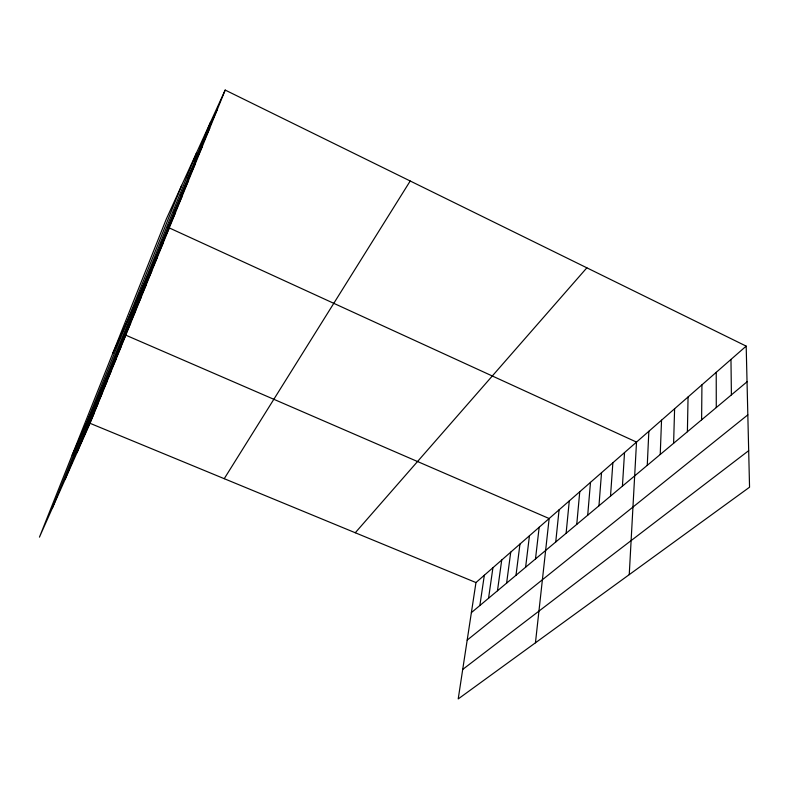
<?xml version="1.0" encoding="UTF-8"?>
<svg xmlns="http://www.w3.org/2000/svg" width="789" height="789" viewBox="0 0 789 789"><rect width="100%" height="100%" fill="white"/><g stroke="black" fill="none" stroke-linecap="round" stroke-linejoin="round"><path stroke-width="1.18" d="M701.608 419.837L701.934 384.854M687.397 431.741L688.057 396.985M673.609 443.28L674.605 408.761M660.235 454.474L661.537 420.192M647.266 465.342L648.844 431.297M629.247 574.639L636.516 442.087L169.27 227.922L112.748 353.383M622.422 486.142L624.523 452.58M610.518 496.113L612.866 462.778M598.959 505.798L601.524 472.7M587.706 515.217L590.488 482.355M576.759 524.379L579.747 491.754M566.107 533.305L569.283 500.916M555.732 541.984L559.085 509.832M535.445 642.808L549.144 518.531L125.776 335.167L72.134 455.194M535.494 558.937L539.173 527.259M525.612 567.212L529.449 535.761M515.996 575.27L519.971 544.055M506.617 583.12L510.73 552.142M497.474 590.774L501.715 560.022M488.559 598.24L492.928 567.715M479.86 605.518L484.338 575.23M746.187 346.124L475.964 582.558L458.212 698.936L749.55 487.207L746.187 346.124L225.19 90.064L166.341 219.007L39.45 537.141L90.035 423.308L225.19 90.064M52.33 508.155L181.726 185.297M65.093 479.426L196.708 152.484M77.026 452.58L210.456 122.354M102.57 389.362L116.101 359.044M98.014 400.634L111.456 370.485M93.585 411.602L106.939 381.62M89.275 422.263L102.54 392.458M85.084 432.638L98.26 403.011M81.001 442.747L94.098 413.288M126.97 328.974L140.906 297.867M121.861 341.617L135.718 310.659M116.9 353.896L130.678 323.086M107.255 377.763L120.875 347.268M149.013 274.424L163.254 242.775M143.243 288.695L157.415 257.175M137.651 302.532L151.744 271.14M132.227 315.955L146.251 284.701M167.455 228.771L181.904 196.796M161.104 244.482L175.483 212.606M187.831 178.344L202.448 146.143M180.809 195.731L195.366 163.589M174.014 212.527L188.522 180.464M202.645 141.685L217.34 109.415M195.1 160.345L209.766 128.094M224.234 478.686L410.211 180.997M355.267 532.753L586.858 267.816M471.378 612.629L747.045 381.787M467.187 640.116L747.824 414.866M462.709 669.437L748.682 450.667M90.035 423.308L475.964 582.558M730.969 359.439L731.403 394.885M716.225 372.349L716.274 407.558"/></g></svg>
